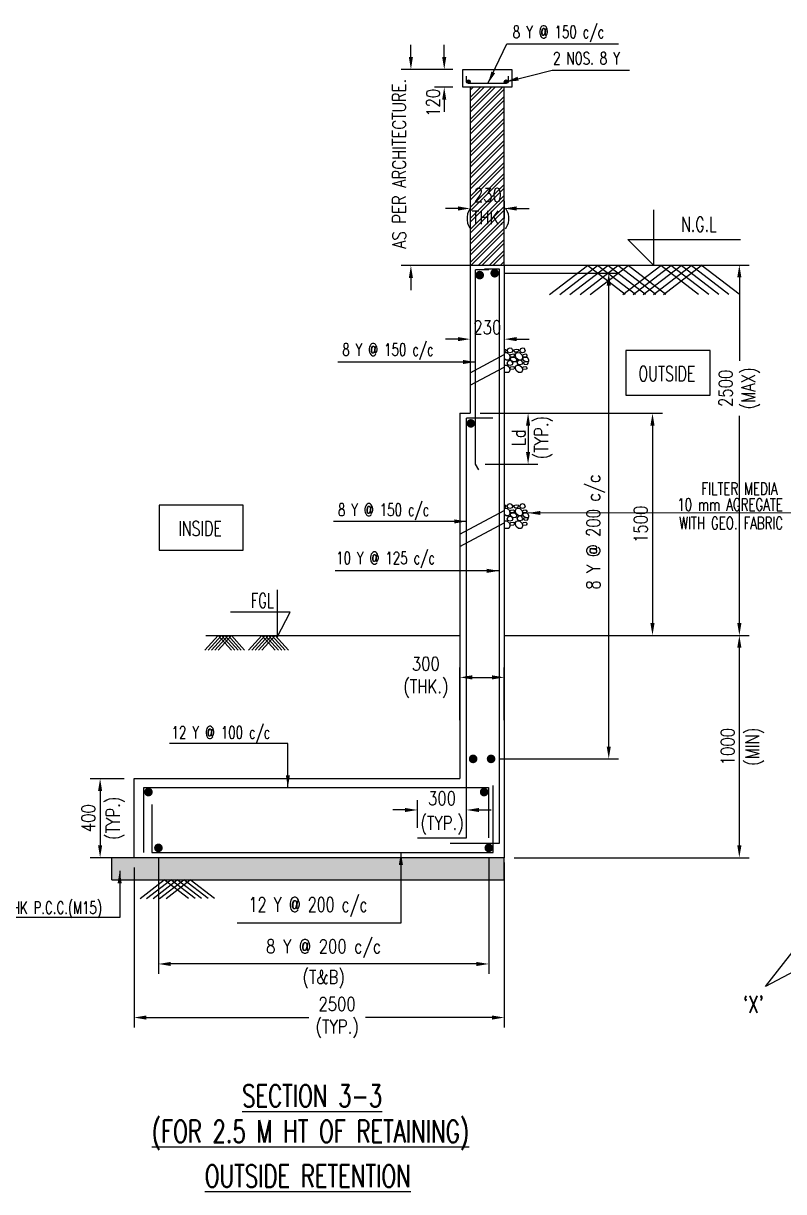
# Model space of a CAD drawing. Extents: x 345615 to 1272425, y -526289 to -156124.
# Drawn here: x 924341 to 939739, y -313921 to -290265 of the extents above; entities that cross this region are included whole.
import ezdxf
from ezdxf.enums import TextEntityAlignment as Align
from ezdxf.lldxf.tags import DXFTag

# ---------------------------------------------------------------- set-up
doc = ezdxf.new("R2010")
doc.units = 0
doc.header["$LTSCALE"] = 500
doc.header["$MEASUREMENT"] = 0
doc.header["$PDMODE"] = 35
doc.header["$PDSIZE"] = -15
doc.layers.get('DEFPOINTS').update_dxf_attribs({"color": 4})
for name, color, linetype in [('BEAM', 4, 'Continuous'), ('Layer1', 7, 'Continuous'), ('LEVEL SECTION', 3, 'Continuous'), ('PCC', 7, 'Continuous'), ('S-BASEMENT SECTION', 4, 'Continuous'), ('S-CLOUD', 7, 'Continuous'), ('S-COLUMN HATCH', 8, 'Continuous'), ('S-CONCRET LINE', 4, 'Continuous'), ('S-DIM-1', 5, 'Continuous'), ('S-DIMANTION', 5, 'Continuous'), ('S-FILLING', 9, 'Continuous'), ('S-HATCH', 253, 'Continuous'), ('S-LEVEL SECTION', 3, 'Continuous'), ('S-REINFORCEMENT', 6, 'Continuous'), ('S-RETAINING WALL', 6, 'Continuous'), ('S-SECTION MARK', 1, 'Continuous'), ('S-TEXT', 2, 'Continuous'), ('S-TEXT-1', 4, 'Continuous'), ('S-TITIL', 6, 'Continuous'), ('ST', 6, 'Continuous'), ('TEXT NORMAL', 4, 'Continuous')]:
    doc.layers.add(name, color=color, linetype=linetype)
doc.layers.add('RIDE-PROFILE', color=8, linetype='Continuous', lineweight=25)
doc.layers.add('S-CONCRETE', color=4, linetype='Continuous', lineweight=25)
doc.styles.add('ROMANS', font='simplex.shx', dxfattribs={"width": 0.8, "height": 275, "bigfont": 'bigfont.shx'})
tags = doc.linetypes.add('HIDDEN', pattern=[0.375, 0.25, -0.125]).pattern_tags.tags
tags[6:7] = [DXFTag(74, 4), DXFTag(75, 0), DXFTag(340, '0'), DXFTag(46, 1.0), DXFTag(50, 0.0), DXFTag(44, 0.0), DXFTag(45, 0.0)]
tags[4:5] = [DXFTag(74, 4), DXFTag(75, 0), DXFTag(340, '0'), DXFTag(46, 1.0), DXFTag(50, 0.0), DXFTag(44, 0.0), DXFTag(45, 0.0)]
doc.dimstyles.new('3-100', dxfattribs={"dimtxt": 250, "dimasz": 250, "dimexe": 150, "dimexo": 60, "dimgap": 75, "dimtad": 1, "dimdec": 0, "dimlfac": 0.333333, "dimzin": 0, "dimdsep": 46, "dimtxsty": 'ROMANS', "dimcen": -300, "dimclrd": 5, "dimclre": 5, "dimclrt": 4, "dimadec": 0, "dimazin": 0, "dimtfac": 1, "dimtdec": 0, "dimtix": 1, "dimtofl": 0, "dimtmove": 2, "dimatfit": 3, "dimfxl": 0, "dimtolj": 1, "dimtzin": 0, "dimarcsym": 0})
doc.dimstyles.new('dim100', dxfattribs={"dimtxt": 250, "dimasz": 250, "dimexe": 200, "dimexo": 200, "dimgap": 100, "dimtad": 1, "dimdec": 0, "dimzin": 0, "dimdsep": 46, "dimtxsty": 'ROMANS', "dimcen": 0, "dimclrd": 5, "dimclre": 5, "dimclrt": 4, "dimadec": 0, "dimazin": 0, "dimtfac": 1, "dimtdec": 0, "dimtix": 1, "dimtofl": 0, "dimtmove": 2, "dimatfit": 3, "dimfxl": 0, "dimtolj": 1, "dimtzin": 0, "dimlwd": -1, "dimlwe": -1, "dimarcsym": 0})
doc.dimstyles.new('dim33.33', dxfattribs={"dimtxt": 250, "dimasz": 250, "dimexe": 200, "dimexo": 200, "dimgap": 100, "dimtad": 1, "dimdec": 0, "dimlfac": 0.333331, "dimzin": 0, "dimdsep": 46, "dimtxsty": 'ROMANS', "dimcen": 0, "dimclrd": 5, "dimclre": 5, "dimclrt": 4, "dimadec": 0, "dimazin": 0, "dimtfac": 1, "dimtdec": 0, "dimtix": 1, "dimtofl": 0, "dimtmove": 2, "dimatfit": 3, "dimfxl": 0, "dimtolj": 1, "dimtzin": 0, "dimlwd": -1, "dimlwe": -1, "dimarcsym": 0})

# ---------------------------------------------------------------- blocks, each defined once
blk = doc.blocks.new('*D939')
at = {"layer": 'DEFPOINTS', "color": 0}
for p in [(934082, -302659), (938842, -302659), (934082, -307159)]:
    blk.add_point(p, dxfattribs=at)
at = {"layer": 'S-DIM-1', "color": 5}
for p, q in [((934282, -302659), (939042, -302659)), ((938842, -306909), (938842, -302909)), ((934282, -307159), (939042, -307159))]:
    blk.add_line(p, q, dxfattribs=at)
for points in [[(938800, -302909), (938884, -302909), (938842, -302659)], [(938800, -306909), (938884, -306909), (938842, -307159)]]:
    blk.add_solid(points, dxfattribs=at)
at = {"layer": 'S-DIM-1', "color": 4, "char_height": 275, "attachment_point": 5, "rotation": 90, "style": 'ROMANS'}
for s, insert in [('\\A1;1000', (938605, -304909)), ('\\A1;(MIN)', (939152, -304909))]:
    blk.add_mtext(s, dxfattribs=dict(at, insert=insert))
blk = doc.blocks.new('*D940')
at = {"layer": 'DEFPOINTS', "color": 0}
for p in [(933392, -293664, 216), (934082, -293664, 216), (934082, -294013)]:
    blk.add_point(p, dxfattribs=at)
at = {"layer": 'S-DIM-1', "color": 5}
for p, q in [((933142, -294013), (932892, -294013)), ((933392, -293864), (933392, -294213)), ((934082, -293864), (934082, -294213)), ((934332, -294013), (934582, -294013))]:
    blk.add_line(p, q, dxfattribs=at)
for points in [[(933142, -293971), (933142, -294055), (933392, -294013)], [(934332, -293971), (934332, -294055), (934082, -294013)]]:
    blk.add_solid(points, dxfattribs=at)
at = {"layer": 'S-DIM-1', "color": 4, "insert": (933748, -294013), "char_height": 275, "attachment_point": 5, "style": 'ROMANS'}
blk.add_mtext('\\A1;230\\P(THK.)', dxfattribs=at)
blk = doc.blocks.new('*D941')
at = {"layer": 'DEFPOINTS', "color": 0}
for p in [(927076, -306960), (933767, -306960), (927076, -309311)]:
    blk.add_point(p, dxfattribs=at)
at = {"layer": 'S-DIM-1', "color": 5}
for p, q in [((927076, -307160), (927076, -309511)), ((933767, -307160), (933767, -309511)), ((933517, -309311), (927326, -309311))]:
    blk.add_line(p, q, dxfattribs=at)
for points in [[(927326, -309270), (927326, -309353), (927076, -309311)], [(933517, -309270), (933517, -309353), (933767, -309311)]]:
    blk.add_solid(points, dxfattribs=at)
at = {"layer": 'S-DIM-1', "color": 4, "char_height": 275, "attachment_point": 5, "style": 'ROMANS'}
for s, insert in [('\\A1;8 Y @ 200 c/c', (930422, -309002)), ('\\A1;(T&B)', (930422, -309621))]:
    blk.add_mtext(s, dxfattribs=dict(at, insert=insert))
blk = doc.blocks.new('*D942')
at = {"layer": 'DEFPOINTS', "color": 0}
for p in [(934082, -307057), (926582, -307159), (926582, -310396)]:
    blk.add_point(p, dxfattribs=at)
at = {"layer": 'S-DIM-1', "color": 5}
for p, q in [((934082, -307257), (934082, -310596)), ((926582, -307359), (926582, -310596)), ((926832, -310396), (930124, -310396)), ((933832, -310396), (931267, -310396))]:
    blk.add_line(p, q, dxfattribs=at)
for points in [[(926832, -310354), (926832, -310438), (926582, -310396)], [(933832, -310354), (933832, -310438), (934082, -310396)]]:
    blk.add_solid(points, dxfattribs=at)
at = {"layer": 'S-DIM-1', "color": 4, "insert": (930695, -310396), "char_height": 275, "attachment_point": 5, "style": 'ROMANS'}
blk.add_mtext('\\A1;{2500\\Fsimplex.shx|c1;\\P(TYP.)}', dxfattribs=at)
blk = doc.blocks.new('*D943')
at = {"layer": 'DEFPOINTS', "color": 0}
for p in [(933887, -295324, -288), (936197, -295324), (933799, -305158, -288)]:
    blk.add_point(p, dxfattribs=at)
at = {"layer": 'S-DIM-1', "color": 5}
for p, q in [((934087, -295324), (936397, -295324)), ((936197, -304908), (936197, -295574)), ((933999, -305158), (936397, -305158))]:
    blk.add_line(p, q, dxfattribs=at)
for points in [[(936155, -295574), (936239, -295574), (936197, -295324)], [(936155, -304908), (936239, -304908), (936197, -305158)]]:
    blk.add_solid(points, dxfattribs=at)
at = {"layer": 'S-DIM-1', "color": 4, "insert": (935931, -300566), "char_height": 275, "attachment_point": 5, "rotation": 90, "style": 'ROMANS'}
blk.add_mtext('\\A1;8 Y @ 200 c/c', dxfattribs=at)
blk = doc.blocks.new('*D944')
at = {"layer": 'DEFPOINTS', "color": 0}
for p in [(934082, -295159, 216), (938842, -295159), (938842, -302659)]:
    blk.add_point(p, dxfattribs=at)
at = {"layer": 'S-DIM-1', "color": 5}
for p, q in [((934282, -295159), (939042, -295159)), ((938842, -295409), (938842, -297098)), ((938842, -302409), (938842, -298209)), ((939042, -302659), (939042, -302659))]:
    blk.add_line(p, q, dxfattribs=at)
for points in [[(938800, -295409), (938884, -295409), (938842, -295159)], [(938800, -302409), (938884, -302409), (938842, -302659)]]:
    blk.add_solid(points, dxfattribs=at)
at = {"layer": 'S-DIM-1', "color": 4, "insert": (938842, -297654), "char_height": 275, "attachment_point": 5, "rotation": 90, "style": 'ROMANS'}
blk.add_mtext('\\A1;{2500\\P(MAX)}', dxfattribs=at)
blk = doc.blocks.new('*D945')
at = {"layer": 'DEFPOINTS', "color": 0, "ltscale": 0.3}
for p in [(933316, -306193), (932323, -306755), (933316, -306755)]:
    blk.add_point(p, dxfattribs=at)
at = {"layer": 'S-DIMANTION', "color": 5, "ltscale": 0.3}
for p, q in [((932323, -306555), (932323, -305993)), ((933316, -306555), (933316, -305993)), ((932073, -306193), (931823, -306193)), ((933566, -306193), (933816, -306193))]:
    blk.add_line(p, q, dxfattribs=at)
for points in [[(932073, -306152), (932073, -306235), (932323, -306193)], [(933566, -306152), (933566, -306235), (933316, -306193)]]:
    blk.add_solid(points, dxfattribs=at)
at = {"layer": 'S-DIMANTION', "color": 4, "ltscale": 0.3, "char_height": 275, "attachment_point": 5, "style": 'ROMANS'}
for s, insert in [('\\A1;300', (932820, -305956)), ('\\A1;(TYP.)', (932820, -306503))]:
    blk.add_mtext(s, dxfattribs=dict(at, insert=insert))
blk = doc.blocks.new('*D946')
at = {"layer": 'DEFPOINTS', "color": 0}
for p in [(934082, -303508), (933182, -304574), (934082, -304574)]:
    blk.add_point(p, dxfattribs=at)
at = {"layer": 'S-DIM-1', "color": 5}
for p, q in [((933182, -304374), (933182, -303308)), ((933432, -303508), (933832, -303508)), ((934082, -304374), (934082, -303308))]:
    blk.add_line(p, q, dxfattribs=at)
for points in [[(933432, -303466), (933432, -303550), (933182, -303508)], [(933832, -303466), (933832, -303550), (934082, -303508)]]:
    blk.add_solid(points, dxfattribs=at)
at = {"layer": 'S-DIM-1', "color": 4, "insert": (932492, -303508), "char_height": 275, "attachment_point": 5, "style": 'ROMANS'}
blk.add_mtext('\\A1;300\\P(THK.)', dxfattribs=at)
blk = doc.blocks.new('*D947')
at = {"layer": 'DEFPOINTS', "color": 0}
for p in [(933392, -298159), (933497, -299192), (934563, -299192)]:
    blk.add_point(p, dxfattribs=at)
at = {"layer": 'S-RETAINING WALL', "color": 5}
for p, q in [((933592, -298159), (934763, -298159)), ((934563, -298409), (934563, -298942)), ((933697, -299192), (934763, -299192))]:
    blk.add_line(p, q, dxfattribs=at)
for points in [[(934521, -298409), (934605, -298409), (934563, -298159)], [(934521, -298942), (934605, -298942), (934563, -299192)]]:
    blk.add_solid(points, dxfattribs=at)
at = {"layer": 'S-RETAINING WALL', "color": 4, "insert": (934647, -298651), "char_height": 275, "attachment_point": 5, "rotation": 90, "style": 'ROMANS'}
blk.add_mtext('\\A1;{Ld\\P(TYP.)}', dxfattribs=at)
blk = doc.blocks.new('*D948')
at = {"layer": 'DEFPOINTS', "color": 0}
for p in [(933392, -298159), (934082, -302659), (937083, -302659)]:
    blk.add_point(p, dxfattribs=at)
at = {"layer": 'S-DIM-1', "color": 5}
for p, q in [((933592, -298159), (937283, -298159)), ((937083, -298409), (937083, -302409)), ((934282, -302659), (937283, -302659))]:
    blk.add_line(p, q, dxfattribs=at)
for points in [[(937041, -298409), (937124, -298409), (937083, -298159)], [(937041, -302409), (937124, -302409), (937083, -302659)]]:
    blk.add_solid(points, dxfattribs=at)
at = {"layer": 'S-DIM-1', "color": 4, "insert": (936845, -300409), "char_height": 275, "attachment_point": 5, "rotation": 90, "style": 'ROMANS'}
blk.add_mtext('\\A1;1500', dxfattribs=at)
blk = doc.blocks.new('*D950')
at = {"layer": 'DEFPOINTS', "color": 0, "ltscale": 0.3}
for p in [(933392, -296589, 30), (934082, -296589, 30), (934082, -296659)]:
    blk.add_point(p, dxfattribs=at)
at = {"layer": 'S-DIMANTION', "color": 5, "ltscale": 0.3}
for p, q in [((933142, -296659), (932892, -296659)), ((933392, -296789), (933392, -296859)), ((934082, -296789), (934082, -296859)), ((934332, -296659), (934582, -296659))]:
    blk.add_line(p, q, dxfattribs=at)
for points in [[(933142, -296617), (933142, -296700), (933392, -296659)], [(934332, -296617), (934332, -296700), (934082, -296659)]]:
    blk.add_solid(points, dxfattribs=at)
at = {"layer": 'S-DIMANTION', "color": 4, "ltscale": 0.3, "insert": (933737, -296421), "char_height": 275, "attachment_point": 5, "style": 'ROMANS'}
blk.add_mtext('\\A1;230', dxfattribs=at)
blk = doc.blocks.new('A$C1DFA76C7')
at = {"color": 253, "linetype": 'Continuous'}
for p, q in [((-134, 449), (-118, 485)), ((-118, 485), (-78, 497)), ((-78, 497), (-37, 482)), ((-37, 482), (-22, 449)), ((52, 474), (4, 469)), ((103, 462), (52, 474)), ((120, 449), (136, 485)), ((136, 485), (176, 497)), ((176, 497), (217, 482)), ((217, 482), (232, 449)), ((-207, 258), (-179, 309)), ((-207, 228), (-207, 258)), ((-179, 309), (-113, 309)), ((-149, 378), (-174, 352)), ((-174, 352), (-154, 322)), ((-154, 322), (-90, 314)), ((-98, 370), (-149, 378)), ((-90, 251), (-144, 223)), ((-136, 449), (-121, 413)), ((-121, 413), (-78, 401)), ((-113, 309), (-80, 286)), ((-78, 352), (-98, 370)), ((-90, 314), (-78, 337)), ((-80, 286), (-90, 251)), ((-82, 203), (-66, 239)), ((-78, 401), (-35, 413)), ((-75, 355), (-78, 302)), ((-78, 337), (-78, 352)), ((-78, 302), (-57, 253)), ((-17, 408), (-75, 355)), ((-66, 239), (-26, 251)), ((-57, 253), (-4, 251)), ((-35, 413), (-22, 449)), ((-26, 251), (15, 236)), ((44, 403), (-17, 408)), ((-4, 449), (4, 469)), ((24, 418), (-4, 449)), ((-4, 251), (52, 294)), ((82, 424), (24, 418)), ((29, 258), (75, 309)), ((47, 228), (29, 258)), ((72, 358), (44, 403)), ((52, 294), (72, 358)), ((75, 309), (141, 309)), ((105, 378), (80, 352)), ((80, 352), (100, 322)), ((105, 449), (82, 424)), ((100, 322), (164, 314)), ((105, 449), (103, 462)), ((156, 370), (105, 378)), ((164, 251), (110, 223)), ((118, 449), (133, 413)), ((133, 413), (176, 401)), ((136, 231), (176, 243)), ((141, 309), (174, 286)), ((176, 352), (156, 370)), ((164, 314), (176, 337)), ((174, 286), (164, 251)), ((176, 401), (219, 413)), ((179, 355), (176, 302)), ((176, 337), (176, 352)), ((176, 302), (197, 253)), ((176, 243), (217, 228)), ((237, 408), (179, 355)), ((197, 253), (250, 251)), ((219, 413), (232, 449)), ((289, 404), (237, 408)), ((250, 449), (258, 469)), ((278, 418), (250, 449)), ((250, 251), (289, 281)), ((289, 473), (258, 469)), ((289, 420), (278, 418)), ((-144, 223), (-207, 228)), ((-201, 197), (-193, 217)), ((-173, 166), (-201, 197)), ((-145, 222), (-193, 217)), ((-149, 124), (-174, 98)), ((-174, 98), (-154, 68)), ((-114, 171), (-173, 166)), ((-154, 68), (-90, 60)), ((-98, 116), (-149, 124)), ((-94, 209), (-145, 222)), ((-92, 197), (-114, 171)), ((-78, 98), (-98, 116)), ((-92, 197), (-94, 209)), ((-90, 60), (-78, 83)), ((-84, 203), (-69, 168)), ((-75, 101), (-78, 48)), ((-78, 83), (-78, 98)), ((-78, 48), (-58, 0)), ((-17, 154), (-75, 101)), ((-69, 168), (-26, 155)), ((-26, 155), (17, 168)), ((44, 149), (-17, 154)), ((0, 0), (52, 40)), ((15, 236), (30, 203)), ((17, 168), (30, 203)), ((72, 104), (44, 149)), ((110, 223), (47, 228)), ((52, 40), (72, 104)), ((105, 124), (80, 98)), ((80, 98), (100, 68)), ((100, 68), (164, 60)), ((156, 116), (105, 124)), ((118, 195), (133, 159)), ((120, 195), (136, 231)), ((133, 159), (176, 147)), ((176, 98), (156, 116)), ((164, 60), (176, 83)), ((176, 147), (219, 159)), ((179, 101), (176, 48)), ((176, 83), (176, 98)), ((176, 48), (196, 0)), ((237, 154), (179, 101)), ((217, 228), (232, 195)), ((219, 159), (232, 195)), ((289, 150), (237, 154))]:
    blk.add_line(p, q, dxfattribs=at)
at = {"color": 253}
for p, q in [((196, 0), (289, 0, -10)), ((-58, 0), (0, 0))]:
    blk.add_line(p, q, dxfattribs=at)
blk = doc.blocks.new('*D993')
at = {"layer": 'DEFPOINTS', "color": 0}
for p in [(926582, -305559, 30), (925895, -307159), (926582, -307159, 30)]:
    blk.add_point(p, dxfattribs=at)
at = {"layer": 'S-DIM-1', "color": 5}
for p, q in [((926382, -305559), (925695, -305559)), ((926382, -307159), (925695, -307159))]:
    blk.add_line(p, q, dxfattribs=at)
at = {"layer": 'S-DIM-1', "color": 5, "lineweight": -3}
blk.add_line((925895, -305809), (925895, -306909), dxfattribs=at)
at = {"layer": 'S-DIM-1', "color": 5}
for points in [[(925853, -305809), (925936, -305809), (925895, -305559)], [(925853, -306909), (925936, -306909), (925895, -307159)]]:
    blk.add_solid(points, dxfattribs=at)
at = {"layer": 'S-DIM-1', "color": 4, "char_height": 275, "attachment_point": 5, "rotation": 90, "style": 'ROMANS'}
for s, insert in [('\\A1;400', (925657, -306359)), ('\\A1;(TYP.)', (926204, -306359))]:
    blk.add_mtext(s, dxfattribs=dict(at, insert=insert))
blk = doc.blocks.new('*D1003')
at = {"layer": 'DEFPOINTS', "color": 0}
for p in [(933241, -291198), (932865, -291558), (933241, -291558)]:
    blk.add_point(p, dxfattribs=at)
at = {"layer": 'S-DIM-1', "color": 5}
for p, q in [((932865, -290948), (932865, -290698)), ((933041, -291198), (932665, -291198)), ((933041, -291558), (932665, -291558)), ((932865, -291808), (932865, -292058))]:
    blk.add_line(p, q, dxfattribs=at)
for points in [[(932823, -290948), (932906, -290948), (932865, -291198)], [(932823, -291808), (932906, -291808), (932865, -291558)]]:
    blk.add_solid(points, dxfattribs=at)
at = {"layer": 'S-DIM-1', "color": 4, "insert": (932640, -291873), "char_height": 275, "attachment_point": 5, "rotation": 90, "style": 'ROMANS'}
blk.add_mtext('\\A1;120', dxfattribs=at)
blk = doc.blocks.new('*D1004')
at = {"layer": 'DEFPOINTS', "color": 0, "linetype": 'ByBlock', "ltscale": 20}
for p in [(933241, -291198, 437), (932190, -295170), (933702, -295170, 0)]:
    blk.add_point(p, dxfattribs=at)
at = {"layer": 'S-DIMANTION', "color": 5, "linetype": 'ByBlock', "ltscale": 20}
for p, q in [((932190, -290948), (932190, -290698)), ((933041, -291198), (931990, -291198)), ((933502, -295170), (931990, -295170)), ((932190, -295420), (932190, -295670))]:
    blk.add_line(p, q, dxfattribs=at)
for points in [[(932148, -290948), (932231, -290948), (932190, -291198)], [(932148, -295420), (932231, -295420), (932190, -295170)]]:
    blk.add_solid(points, dxfattribs=at)
at = {"layer": 'S-DIMANTION', "color": 4, "linetype": 'ByBlock', "lineweight": -2, "ltscale": 20, "insert": (931952, -293184), "char_height": 275, "attachment_point": 5, "rotation": 90, "style": 'ROMANS'}
blk.add_mtext('\\A1; AS PER ARCHITECTURE.', dxfattribs=at)

msp = doc.modelspace()

# ---------------------------------------------------------------- hatches: boundary and pattern name
at = {"layer": 'PCC'}
h = msp.add_hatch(dxfattribs=at)
h.set_pattern_fill('AR-CONC', color=8, scale=45, style=0)
h.set_pattern_definition([(50, (-1588312.7, 47262.42), (322.846877, -28.29075), [33.75, -371.25]), (355, (-1588312.7, 47262.42), (-62.54547, 338.38887), [27, -297]), (100.45, (-1588285.7, 47260.17), (260.351892, 310.21735), [28.8, -315.45]), (46.18, (-1588312.7, 47352.4), (480.21142, -74.76734), [50.625, -556.875]), (96.64, (-1588272.65, 47346.1), (420.55872, 438.57128), [43.2, -473.4]), (351.18, (-1588312.7, 47352.4), (420.49406, 438.40955), [40.5, -445.5]), (21, (-1588267.7, 47329.92), (268.652613, -181.26292), [33.75, -371.25]), (326, (-1588267.7, 47329.92), (109.350677, 326.28422), [27, -297]), (71.45, (-1588245.2, 47314.62), (378.10525, 145.101107), [28.8, -315.45]), (37.5, (-1588312.7, 47262.42), (5.2826494, 149.827154), [0, -293.4, 0, -301.5, 0, -298.35]), (7.5, (-1588312.7, 47262.42), (118.381292, 177.48527), [0, -171.9, 0, -286.65, 0, -113.625]), (327.5, (-1588413.05, 47262.42), (240.220096, -10.149692), [0, -112.5, 0, -351, 0, -465.75]), (317.5, (-1588458.05, 47262.42), (262.433776, 45.047242), [0, -146.25, 0, -233.1, 0, -330.75])])
h.paths.add_polyline_path([(934081.549, -307608.593), (926131.752, -307608.596), (926131.752, -307158.798), (927481.555, -307158.795), (934081.554, -307158.795)])
h.paths.add_polyline_path([(933181.554, -307158.795), (934081.554, -307158.795), (934081.549, -307158.795), (934081.549, -307158.795)])
at = {"layer": 'S-HATCH'}
h = msp.add_hatch(dxfattribs=at)
h.set_pattern_fill('ANSI32', color=256, scale=420, style=0)
h.set_pattern_definition([(45, (-1723340.31, 598838.18), (-111.369318, 111.369318), []), (45, (-1723266.06, 598838.18), (-111.369318, 111.369318), [])])
h.paths.add_polyline_path([(934081.49, -291558.795), (933391.554, -291558.795), (933391.554, -295158.795), (934081.49, -295158.795)])
h.paths.add_polyline_path([(933301.961, -294450.605), (934193.628, -294450.605), (934193.628, -293551.796), (933301.961, -293551.796)], flags=9)

# ---------------------------------------------------------------- linework, layer by layer
at = {"color": 4, "lineweight": 5}
msp.add_line((934081.49, -291558.212, -287.993), (933391.49, -291558.145, -287.993), dxfattribs=at)
at = {"layer": 'BEAM', "linetype": 'ByBlock', "lineweight": -2, "ltscale": 20}
msp.add_line((934081.49, -291558.795, -71.922), (933391.49, -291558.795, -287.992), dxfattribs=at)
at = {"layer": 'Layer1', "linetype": 'Continuous'}
for p, q in [((928014.82, -302958.558, -287.972), (928284.382, -302658.795, -287.972)), ((928082.063, -302958.558, -287.972), (928351.625, -302658.795, -287.972)), ((928149.306, -302958.558, -287.972), (928418.868, -302658.795, -287.972)), ((928216.55, -302958.558, -287.972), (928486.111, -302658.795, -287.972)), ((928283.793, -302958.558, -287.972), (928553.08, -302659.1, -287.972)), ((928553.67, -302958.863, -287.972), (928284.382, -302659.404, -287.972)), ((928620.639, -302958.558, -287.972), (928351.351, -302659.1, -287.972)), ((928687.882, -302958.558, -287.972), (928418.594, -302659.1, -287.972)), ((928755.125, -302958.558, -287.972), (928485.837, -302659.1, -287.972)), ((928822.368, -302958.558, -287.972), (928553.08, -302659.1, -287.972)), ((928899.868, -302958.558, -287.972), (929169.43, -302658.795, -287.972)), ((928967.111, -302958.558, -287.972), (929236.673, -302658.795, -287.972)), ((929034.354, -302958.558, -287.972), (929303.916, -302658.795, -287.972)), ((929101.598, -302958.558, -287.972), (929371.159, -302658.795, -287.972)), ((929168.841, -302958.558, -287.972), (929438.128, -302659.1, -287.972)), ((929438.718, -302958.863, -287.972), (929169.43, -302659.404, -287.972)), ((929505.687, -302958.558, -287.972), (929236.399, -302659.1, -287.972)), ((929572.93, -302958.558, -287.972), (929303.642, -302659.1, -287.972)), ((929640.173, -302958.558, -287.972), (929370.885, -302659.1, -287.972)), ((929707.416, -302958.558, -287.972), (929438.128, -302659.1, -287.972))]:
    msp.add_line(p, q, dxfattribs=at)
at = {"layer": 'PCC', "color": 8}
for p, q in [((933181.554, -302658.795, -287.972), (933181.554, -303108.795, -287.972)), ((926131.752, -307608.598, -287.972), (926131.752, -307158.795, -287.972)), ((934081.554, -307608.593, -287.972), (934081.554, -307158.795, -287.972)), ((926131.752, -307608.599, -287.972), (934081.554, -307608.593, -287.972))]:
    msp.add_line(p, q, dxfattribs=at)
at = {"layer": 'RIDE-PROFILE', "color": 2, "linetype": 'HIDDEN', "ltscale": 1000}
for p, q in [((933391.554, -297339.312, -287.957), (934081.554, -296971.969, -287.957)), ((933391.554, -297594.211, -287.957), (934081.554, -297226.868, -287.957)), ((933181.554, -300605.132, -287.957), (934081.554, -300125.988, -287.957)), ((933181.554, -300860.031, -287.957), (934081.554, -300380.888, -287.957))]:
    msp.add_line(p, q, dxfattribs=at)
at = {"layer": 'S-BASEMENT SECTION', "linetype": 'ByBlock', "lineweight": -2, "ltscale": 20}
for p, q in [((934081.49, -291558.145, -287.993), (933391.49, -291558.145, -287.993)), ((934081.554, -291558.795, -287.972), (933391.554, -291558.795, -287.972)), ((933391.554, -295158.795, -287.972), (934081.554, -295158.795, -503.951)), ((934081.554, -295158.795, -287.972), (934081.554, -305558.795, -287.972)), ((934081.554, -295158.795, -287.972), (939026.757, -295158.795, -287.972)), ((933181.554, -298158.795, -287.972), (933181.554, -305558.795, -287.972)), ((934081.554, -307158.795, -287.972), (926131.752, -307158.795, -287.972))]:
    msp.add_line(p, q, dxfattribs=at)
for points, elevation in [([(933391.554, -291558.795), (933391.554, -295158.795)], -287.972), ([(934081.554, -295158.795), (934081.554, -291558.795)], -503.951)]:
    msp.add_lwpolyline(points, dxfattribs=dict(at, elevation=elevation))
at = {"layer": 'S-CLOUD', "linetype": 'HIDDEN', "ltscale": 1000, "elevation": 287.972}
msp.add_lwpolyline([(940892.353, -308965.074), (939370.384, -309764.683), (940415.176, -308431.409, -9.580544901), (940892.353, -308965.074)], format="xyb", dxfattribs=at)
at = {"layer": 'S-COLUMN HATCH', "color": 6, "elevation": -287.972}
msp.add_lwpolyline([(933975.563, -295237.536), (933976.184, -295237.955), (933976.184, -306868.432), (932982.935, -306868.432)], dxfattribs=at)
at = {"layer": 'S-COLUMN HATCH', "color": 6}
msp.add_lwpolyline([(933680.773, -295237.536), (933976.184, -295237.536)], dxfattribs=at)
at = {"layer": 'S-CONCRET LINE', "elevation": -287.993}
msp.add_lwpolyline([(933241.49, -291558.145), (933241.49, -291198.145), (934231.49, -291198.145), (934231.49, -291558.145)], close=True, dxfattribs=at)
at = {"layer": 'S-CONCRETE', "lineweight": -2, "ltscale": 20}
for p, q in [((926581.554, -307158.795, -287.972), (926581.554, -305558.795, -287.972)), ((926581.554, -305558.795, -287.972), (933181.554, -305558.795, -287.972)), ((934081.554, -305558.795, -287.972), (934081.554, -305558.795, -287.972)), ((934081.554, -305558.795, -287.972), (934081.554, -307158.795, -287.972))]:
    msp.add_line(p, q, dxfattribs=at)
at = {"layer": 'S-FILLING', "color": 8, "linetype": 'ByBlock', "lineweight": -2}
for p, q in [((934998.617, -295752.723, -287.972), (935764.501, -295166.624, -287.972)), ((935204.302, -295752.723, -287.972), (935970.186, -295166.624, -287.972)), ((935409.986, -295752.723, -287.972), (936175.87, -295166.624, -287.972)), ((935615.671, -295752.723, -287.972), (936381.555, -295166.624, -287.972)), ((936530.385, -295752.723, -287.972), (935764.501, -295166.624, -287.972)), ((935821.356, -295752.723, -287.972), (936587.239, -295166.624, -287.972)), ((936736.069, -295752.723, -287.972), (935970.186, -295166.624, -287.972)), ((936941.754, -295752.723, -287.972), (936175.87, -295166.624, -287.972)), ((937147.438, -295752.723, -287.972), (936381.555, -295166.624, -287.972)), ((936483.461, -295752.723, -287.972), (937249.344, -295166.624, -287.972)), ((937353.123, -295752.723, -287.972), (936587.239, -295166.624, -287.972)), ((936689.145, -295752.723, -287.972), (937455.029, -295166.624, -287.972)), ((936894.83, -295752.723, -287.972), (937660.713, -295166.624, -287.972)), ((937100.514, -295752.723, -287.972), (937866.398, -295166.624, -287.972)), ((938015.228, -295752.723, -287.972), (937249.344, -295166.624, -287.972)), ((937306.199, -295752.723, -287.972), (938072.082, -295166.624, -287.972)), ((938220.912, -295752.723, -287.972), (937455.029, -295166.624, -287.972)), ((938426.597, -295752.723, -287.972), (937660.713, -295166.624, -287.972)), ((938632.281, -295752.723, -287.972), (937866.398, -295166.624, -287.972)), ((938837.966, -295746.687, -287.972), (938072.082, -295160.588, -287.972)), ((926705.213, -307983.698, -287.972), (927195.379, -307608.595, -287.972)), ((926836.851, -307983.698, -287.972), (927327.017, -307608.595, -287.972)), ((926968.489, -307983.698, -287.972), (927458.655, -307608.595, -287.972)), ((927100.128, -307983.698, -287.972), (927590.293, -307608.595, -287.972)), ((927685.544, -307983.698, -287.972), (927195.379, -307608.595, -287.972)), ((927231.766, -307983.698, -287.972), (927721.931, -307608.595, -287.972)), ((927817.182, -307983.698, -287.972), (927327.017, -307608.595, -287.972)), ((927948.82, -307983.698, -287.972), (927458.655, -307608.595, -287.972)), ((928080.459, -307983.698, -287.972), (927590.293, -307608.595, -287.972)), ((928212.097, -307983.698, -287.972), (927721.931, -307608.595, -287.972))]:
    msp.add_line(p, q, dxfattribs=at)
at = {"layer": 'S-LEVEL SECTION'}
msp.add_line((928037.583, -302658.795, -287.972), (933181.554, -302658.795, -287.972), dxfattribs=at)
at = {"layer": 'S-LEVEL SECTION', "elevation": -287.972}
for points in [[(937101.622, -294041.404), (937101.622, -295158.795), (936582.62, -294638.006), (938863.749, -294638.006)], [(929479.706, -301735.205), (929479.706, -302696.488), (929743.206, -302190.615), (928532.983, -302190.615)]]:
    msp.add_lwpolyline(points, dxfattribs=at)
at = {"layer": 'S-REINFORCEMENT', "color": 5, "elevation": -287.993}
msp.add_lwpolyline([(934156.49, -291333.145), (934156.49, -291445.645, -0.414213562), (934118.99, -291483.145), (933353.99, -291483.145, -0.414213562), (933316.49, -291445.645), (933316.49, -291333.145)], format="xyb", dxfattribs=at)
at = {"layer": 'S-REINFORCEMENT', "color": 5, "const_width": 37.5, "elevation": -287.993}
for points in [[(933335.24, -291445.645, 1), (933372.74, -291445.645, 1)], [(934137.74, -291445.645, -1), (934100.24, -291445.645, -1)]]:
    msp.add_lwpolyline(points, format="xyb", close=True, dxfattribs=at)
at = {"layer": 'S-REINFORCEMENT', "color": 5}
for centre in [(933353.99, -291445.645, -287.993), (934118.99, -291445.645, -287.993)]:
    msp.add_circle(centre, 37.5, dxfattribs=at)
at = {"layer": 'S-RETAINING WALL', "color": 4}
for p, q in [((933391.554, -295158.795, -287.972), (933391.554, -298158.795, -287.972)), ((933181.554, -298158.795, -287.972), (933391.554, -298158.795, -287.972)), ((934081.554, -302658.795, -287.972), (937726.059, -302658.795, -287.972))]:
    msp.add_line(p, q, dxfattribs=at)
at = {"layer": 'S-TEXT-1', "ltscale": 0.3, "elevation": -503.951}
for points in [[(938248.87, -296887.97), (936543.886, -296887.97), (936543.886, -297795.538), (938248.87, -297795.538)], [(928795.486, -300023.943), (927090.503, -300023.943), (927090.503, -300931.511), (928795.486, -300931.511)]]:
    msp.add_lwpolyline(points, close=True, dxfattribs=at)
at = {"layer": 'ST', "color": 6}
for p, q in [((933770.24, -295257.86, -287.972), (933496.554, -295257.86, -287.972)), ((933846.559, -298257.477, -287.972), (933316.425, -298257.477, -287.972))]:
    msp.add_line(p, q, dxfattribs=at)
at = {"layer": 'ST', "color": 6, "elevation": -287.972}
for points in [[(933566.003, -299301.958), (933496.554, -299191.719), (933496.554, -295257.86)], [(932323.176, -306755.146), (933316.425, -306755.146), (933316.425, -298257.477)], [(926777.479, -307057.181), (926777.479, -307057.181), (926777.479, -305739.169), (933760.045, -305739.161), (933760.045, -306755.147)], [(926942.301, -306080.438), (926942.301, -307057.185), (933858.336, -307057.193), (933858.336, -305699.391)]]:
    msp.add_lwpolyline(points, dxfattribs=at)
at = {"layer": 'ST', "const_width": 86.965, "elevation": -287.972}
for points in [[(933627.227, -295360.315, 1), (933540.372, -295364.684, 1)], [(933930.428, -295322.294, 1), (933843.573, -295326.663, 1)], [(933447.097, -298363.139, 1), (933360.243, -298367.508, 1)], [(933493.405, -305156.275, 1), (933406.55, -305160.644, 1)], [(933857.156, -305156.275, 1), (933770.301, -305160.644, 1)], [(926830.583, -305828.291, -1), (926917.437, -305832.66, -1)], [(933716.171, -305828.291, 1), (933629.316, -305832.66, 1)], [(927032.897, -306962.581, 1), (927119.752, -306958.212, 1)], [(933810.585, -306962.581, -1), (933723.73, -306958.212, -1)]]:
    msp.add_lwpolyline(points, format="xyb", close=True, dxfattribs=at)

# ---------------------------------------------------------------- block references
at = {"color": 0, "xscale": -1}
for p in [(934371.348, -297336.72, -268.994), (934371.348, -300490.739, -268.994)]:
    msp.add_blockref('A$C1DFA76C7', p, dxfattribs=at)

# ---------------------------------------------------------------- texts
at = {"layer": 'LEVEL SECTION', "style": 'ROMANS', "width": 0.65}
msp.add_text('FGL', height=300, dxfattribs=at).set_placement((928946.098, -302102.955, -287.972))
at = {"layer": 'S-SECTION MARK', "style": 'ROMANS', "width": 0.7}
msp.add_text("`X'", height=350, dxfattribs=at).set_placement((939129.178, -310128.734, 287.972), align=Align.MIDDLE)
at = {"layer": 'S-TEXT', "color": 2, "ltscale": 11, "style": 'ROMANS', "width": 0.7}
for s, p in [('N.G.L', (938022.374, -294483.67, -575.944)), ('OUTSIDE', (937372.998, -297507.941, -575.944)), ('INSIDE', (927919.615, -300643.914, -575.944))]:
    msp.add_text(s, height=300, dxfattribs=at).set_placement(p, align=Align.CENTER)
at = {"layer": 'S-TEXT-1', "style": 'ROMANS', "width": 0.7}
for s, p in [('8 Y @ 150 c/c', (934251.99, -290437.39, -287.993)), ('2 NOS. 8 Y', (935070.101, -290971.912, -287.993)), ('8 Y @ 150 c/c', (930799.142, -296870.356, -317.881)), ('FILTER MEDIA', (938075.812, -299685.304, -278.833)), ('8 Y @ 150 c/c', (930711.45, -300114.011, -317.881)), ('10 mm AGREGATE', (937585.313, -300008.871, -278.833)), ('WITH GEO. FABRIC', (937621.538, -300384.68, -278.833)), ('10 Y @ 125 c/c', (930675.829, -301090.996, -317.881)), ('12 Y @ 100 c/c', (927342.278, -304622.878, -318.049))]:
    msp.add_text(s, height=250, dxfattribs=at).set_placement(p, align=Align.MIDDLE_LEFT)
msp.add_text('12 Y @ 200 c/c', height=300, dxfattribs=at).set_placement((930107.098, -308258.662, -503.951), align=Align.CENTER)
at = {"layer": 'S-TITIL', "style": 'ROMANS', "width": 0.7}
msp.add_text('%%USECTION 3-3', height=450, dxfattribs=at).set_placement((930187.561, -311981.887, -287.972), align=Align.MIDDLE_CENTER)
at = {"layer": 'S-TITIL', "color": 6, "style": 'ROMANS', "width": 0.7}
for s, p in [('%%U(FOR 2.5 M HT OF RETAINING)', (930154.769, -312733.784, -287.972)), ('%%UOUTSIDE RETENTION', (930104.054, -313605.988, -287.972))]:
    msp.add_text(s, height=450, dxfattribs=at).set_placement(p, align=Align.MIDDLE)
at = {"layer": 'TEXT NORMAL', "style": 'ROMANS', "width": 0.7}
msp.add_text('150 THK P.C.C.(M15)', height=250, dxfattribs=at).set_placement((923414.009, -308296.213, -277.574))

# ---------------------------------------------------------------- dimensions: what is measured, and where the dimension line sits
at = {"layer": 'S-DIM-1'}
dim = msp.add_linear_dim(base=(932864.74, -291558.145, -287.993), p1=(933241.49, -291198.145, -287.993), p2=(933241.49, -291558.145, -287.993), angle=90, dimstyle='dim33.33', dxfattribs=at)
dim.commit()
dim.dimension.update_dxf_attribs({"geometry": '*D1003', "text_midpoint": (932639.74, -291872.72, -287.993), "dimtype": 160})
for base, p1, p2, picture, middle in [((934081.554, -294013.105, -503.951), (933391.554, -293663.697, -287.972), (934081.554, -293663.697, -287.972), '*D940', (933747.794, -294013.105, -503.951)), ((934081.554, -303507.886, -287.972), (933181.554, -304574.194, -287.972), (934081.554, -304574.194, -287.972), '*D946', (932492.351, -303507.886, -287.972))]:
    dim = msp.add_linear_dim(base=base, p1=p1, p2=p2, angle=180, text='<>\\X(THK.)', dimstyle='dim33.33', dxfattribs=at)
    dim.commit()
    dim.dimension.update_dxf_attribs({"geometry": picture, "text_midpoint": middle, "dimtype": 160})
for base, p1, p2, angle, text, override, picture, middle in [((938842.024, -295158.795, -503.951), (938842.024, -302658.795, -503.951), (934081.554, -295158.795, -287.972), 90, '{2500\\X(MAX)}', {"dimtxsty": 'ROMANS'}, '*D944', (938842.024, -297653.563, -503.951)), ((936197.059, -295324.479), (933798.743, -305158.459, -287.972), (933887, -295324.479, -287.972), 90, '8 Y @ 200 c/c', {"dimtxsty": 'ROMANS', "dimtmove": 1}, '*D943', (936240.829, -300566.295)), ((926581.554, -310395.974, -287.972), (934081.549, -307057.193, -287.972), (926581.554, -307158.795, -287.972), 180, '{<>\\Fsimplex.shx|c1;\\X(TYP.)}', {"dimtxsty": 'ROMANS'}, '*D942', (930695.458, -310395.974, -287.972))]:
    dim = msp.add_linear_dim(base=base, p1=p1, p2=p2, angle=angle, text=text, dimstyle='dim33.33', override=override, dxfattribs=at)
    dim.commit()
    dim.dimension.update_dxf_attribs({"geometry": picture, "text_midpoint": middle, "dimtype": 160})
dim = msp.add_linear_dim(base=(937082.559, -302658.795, -287.972), p1=(933391.554, -298158.795, -287.972), p2=(934081.554, -302658.795, -287.972), angle=90, dimstyle='dim33.33', dxfattribs=at)
dim.commit()
dim.dimension.update_dxf_attribs({"geometry": '*D948', "text_midpoint": (936845.059, -300408.795, -287.972)})
for base, p1, p2, angle, text, override, picture, middle in [((938842.024, -302658.795, -287.972), (934081.554, -307158.795, -287.972), (934081.554, -302658.795, -287.972), 90, '1000\\X(MIN)', {"dimtxsty": 'ROMANS'}, '*D939', (938842.024, -304908.795, -287.972)), ((925894.769, -307158.795, -318.049), (926581.554, -305558.795, -287.972), (926581.554, -307158.795, -287.972), 90, '400\\X(TYP.)', {"dimtxt": 250, "dimasz": 250, "dimtxsty": 'ROMANS', "dimtofl": 1, "dimtmove": 0, "dimlwd": 65533}, '*D993', (925894.769, -306358.795, -318.049)), ((927076.325, -309311.319, -287.972), (933767.157, -306960.397, -287.972), (927076.325, -306960.397, -287.972), 180, '8 Y @ 200 c/c\\X(T&B)', {"dimtxsty": 'ROMANS'}, '*D941', (930421.741, -309311.319, -287.972))]:
    dim = msp.add_linear_dim(base=base, p1=p1, p2=p2, angle=angle, text=text, dimstyle='dim33.33', override=override, dxfattribs=at)
    dim.commit()
    dim.dimension.update_dxf_attribs({"geometry": picture, "text_midpoint": middle})
at = {"layer": 'S-DIMANTION', "linetype": 'ByBlock', "lineweight": -2, "ltscale": 20}
dim = msp.add_linear_dim(base=(932189.712, -295169.544, -725.287), p1=(933241.49, -291198.145, -287.993), p2=(933701.554, -295169.544, -725.456), angle=90, text=' AS PER ARCHITECTURE.', dimstyle='dim33.33', dxfattribs=at)
dim.commit()
dim.dimension.update_dxf_attribs({"geometry": '*D1004', "text_midpoint": (931952.212, -293183.844, -725.287)})
at = {"layer": 'S-DIMANTION', "ltscale": 0.3}
dim = msp.add_linear_dim(base=(934081.554, -296658.795, -287.972), p1=(933391.554, -296589.329, -257.988), p2=(934081.554, -296589.329, -258.002), dimstyle='dim33.33', dxfattribs=at)
dim.commit()
dim.dimension.update_dxf_attribs({"geometry": '*D950', "text_midpoint": (933736.554, -296421.295, -287.972)})
dim = msp.add_linear_dim(base=(933316.425, -306193.493, -287.972), p1=(932323.176, -306755.146, -287.972), p2=(933316.425, -306755.146, -287.972), text='300\\X(TYP.)', dimstyle='dim33.33', dxfattribs=at)
dim.commit()
dim.dimension.update_dxf_attribs({"geometry": '*D945', "text_midpoint": (932819.801, -306193.493, -287.972)})
at = {"layer": 'S-RETAINING WALL', "color": 4}
dim = msp.add_linear_dim(base=(934562.856, -299191.719, -287.972), p1=(933391.554, -298158.795, -287.972), p2=(933496.554, -299191.719, -287.972), angle=90, text='{Ld\\X(TYP.)}', dimstyle='dim100', override={"dimtxsty": 'ROMANS'}, dxfattribs=at)
dim.commit()
dim.dimension.update_dxf_attribs({"geometry": '*D947', "text_midpoint": (934646.782, -298651.414, -287.972), "dimtype": 160})

# ---------------------------------------------------------------- leaders
at = {"color": 0}
msp.add_leader([(934564.277, -300178.705, -268.994), (940277.13, -300171.451, -268.994)], dimstyle='dim33.33', override={"dimgap": 100, "dimtad": 0}, dxfattribs=at)
msp.add_leader([(929697.95, -305739.167, -318.049), (929697.95, -304847.878, -318.049), (927297.203, -304847.878, -318.049)], dimstyle='dim100', override={"dimtad": 0, "dimarcsym": 1})
at = {"layer": 'S-DIM-1'}
for points, dimstyle in [([(933750.99, -291483.145, -287.993), (934131.99, -290677.39, -287.993), (936397.56, -290677.39, -287.993)], 'dim33.33'), ([(934118.99, -291445.645, -287.993), (935051.337, -291211.912, -287.993), (936618.707, -291211.912, -287.993)], 'dim33.33'), ([(933496.554, -297122.065, -317.881), (930710.571, -297122.066, -317.881)], 'dim100'), ([(933317.362, -300349.72, -317.881), (930622.878, -300349.721, -317.881)], 'dim100'), ([(933976.184, -301350.621, -317.881), (930658.757, -301350.622, -317.881)], 'dim100'), ([(931987.027, -307057.187, -287.972), (931987.027, -308483.434, -287.972), (928671.569, -308483.434, -287.972)], 'dim33.33')]:
    msp.add_leader(points, dimstyle=dimstyle, dxfattribs=at)
at = {"layer": 'S-DIMANTION', "linetype": 'ByBlock', "lineweight": -2, "ltscale": 20}
msp.add_leader([(926291.197, -307425.213, -277.574), (926291.197, -308371.213, -277.574), (923458.197, -308371.213, -277.574)], dimstyle='3-100', dxfattribs=at)

doc.saveas('drawing.dxf')
